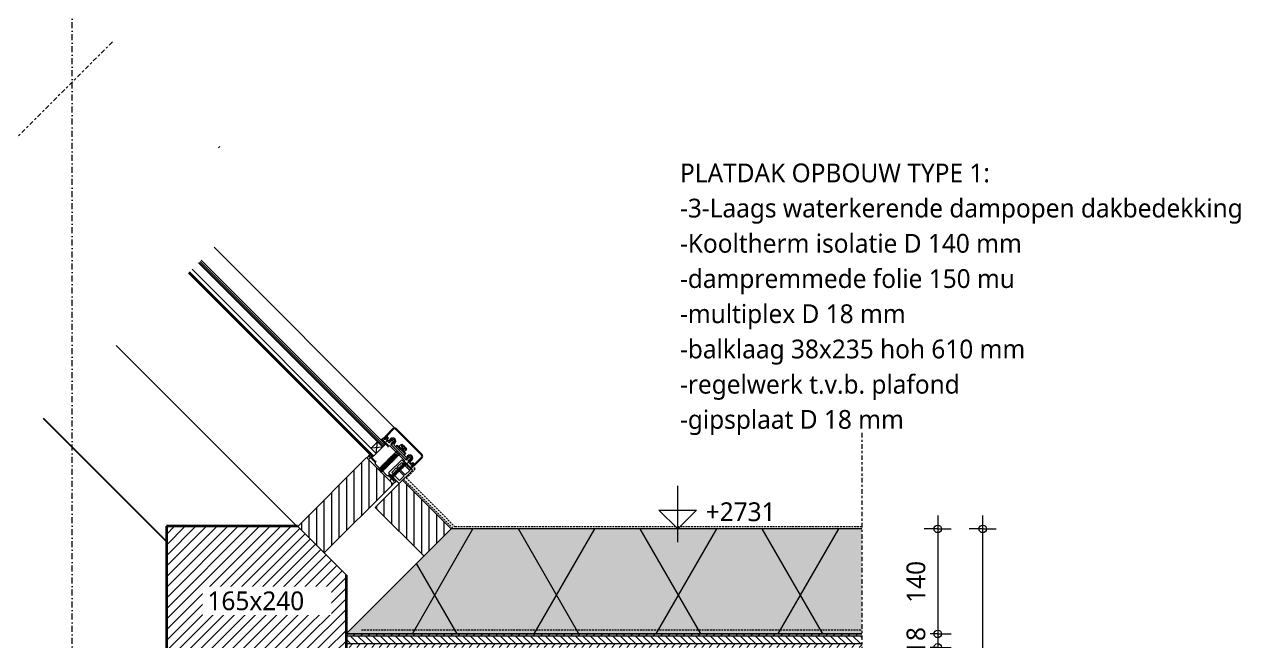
# Model space of a CAD drawing. Header units: millimetres. Extents: x 1789 to 13769, y 2055 to 27197.
# Drawn here: x 11610 to 13232, y 23594 to 24416 of the extents above; entities that cross this region are included whole.
import ezdxf

# ---------------------------------------------------------------- set-up
doc = ezdxf.new("R2010")
doc.units = ezdxf.units.MM
for name, pattern in [('MV_center', [15, 6, -3, 3, -3]), ('MV_hartlijn_staal', [6.6, 5, -0.8, 0, -0.8]), ('MV_hidden', [3.75, 2.5, -1.25]), ('MV_stramien', [16, 8, -4, 0, -4])]:
    doc.linetypes.add(name, pattern=pattern)
for name, color, linetype, lineweight in [('A-ANNO-DIMS', 211, 'Continuous', 13), ('A-ANNO-DIMS-10', 211, 'Continuous', 13), ('A-DETL', 90, 'Continuous', 13), ('A-DETL-GENF', 92, 'Continuous', 18), ('A-DETL-THIN', 151, 'Continuous', 18), ('G-ANNO-TEXT', 231, 'Continuous', 13)]:
    doc.layers.add(name, color=color, linetype=linetype, lineweight=lineweight)
doc.styles.add('Segoe UI_2', font='segoeui.ttf', dxfattribs={"height": 25})
doc.styles.add('Segoe UI_B', font='segoeui.ttf', dxfattribs={"height": 25})
doc.dimstyles.new('2_5_mm_1', dxfattribs={"dimscale": 304.8, "dimtxt": 26.184099, "dimasz": 0.032808, "dimexe": 0.059055, "dimexo": 0.0625, "dimgap": 0.029528, "dimtad": 1, "dimdec": 0, "dimzin": 0, "dimdsep": 46, "dimtxsty": 'Segoe UI_2', "dimblk1": 'DOTBLANK', "dimblk2": 'DOTBLANK', "dimsah": 1, "dimcen": 0.09, "dimdle": 0.059055, "dimazin": 0, "dimtfac": 1, "dimtdec": 4, "dimtix": 1, "dimtmove": 0, "dimatfit": 3, "dimfxl": 0.059055, "dimfxlon": 1, "dimtvp": 1, "dimtfill": 1, "dimtolj": 1, "dimtzin": 0, "dimarcsym": 2})
pattern_1 = [(90, (0, 0), (-10, 6e-16), [])]
pattern_2 = [(45, (0, 0), (-14.142136, 14.142136), []), (135, (0, 0), (-14.142136, -14.142136), [])]

# ---------------------------------------------------------------- blocks, each defined once
blk = doc.blocks.new('42 isolatie - Type 1-3774779-Details Restauratie 1-10')
at = {"layer": 'A-DETL-GENF'}
blk.add_hatch(color=256, dxfattribs=at).paths.add_polyline_path([(36.7, -0.8), (27.8, -0.8), (27.8, -140.8), (575.3, -140.8), (715.3, -0.8), (450, -0.8)])
at = {"layer": 'A-DETL-GENF', "lineweight": 13}
h = blk.add_hatch(dxfattribs=at)
h.set_pattern_fill('FP_14', color=256, style=0, pattern_type=2)
h.set_pattern_definition([(300, (-857.8, -704), (-121.936, -70.4), []), (240, (-857.8, -704), (-121.936, 70.4), [])])
h.paths.add_polyline_path([(36.7, -0.8), (27.8, -0.8), (27.8, -140.8), (575.3, -140.8), (715.3, -0.8), (450, -0.8)])
at = {"layer": 'A-DETL-GENF'}
for p, q in [((715.3, -0.8), (27.8, -0.8)), ((575.3, -140.8), (715.3, -0.8)), ((575.3, -140.8), (715.3, -0.8)), ((27.8, -140.8), (575.3, -140.8)), ((27.8, -140.8), (575.3, -140.8))]:
    blk.add_line(p, q, dxfattribs=at)
blk = doc.blocks.new('NLRS_00_DI_maskeer - Type 1-4234633-Details Restauratie 1-10')
at = {"layer": 'A-DETL-GENF', "linetype": 'MV_center'}
blk.add_line((-100, 0), (550, 0), dxfattribs=at)
blk = doc.blocks.new('31 dubbel_glas - Type 1-3306991-Details Restauratie 1-10')
at = {"layer": 'A-DETL-GENF', "lineweight": 13}
for p, q in [((0, 23), (347.3, 23)), ((0, 0), (0, 23)), ((0, 17), (347.3, 17)), ((0, 5), (10, 17)), ((0, 17), (10, 5)), ((10, 17), (10, 5)), ((726.7, 23), (2041.7, 23)), ((726.7, 17), (2041.7, 17)), ((2031.7, 5), (2031.7, 17)), ((2031.7, 17), (2041.7, 5)), ((2031.7, 5), (2041.7, 17)), ((2041.7, 23), (2041.7, 0)), ((347.3, 5), (0, 5)), ((7.5, 0), (0, 0)), ((347.3, 0), (7.8, 0)), ((2041.7, 5), (726.7, 5)), ((2024.8, 0), (726.7, 0)), ((2028.1, 0), (2025.8, 0)), ((2030.3, 0), (2028.6, 0)), ((2032.5, 0), (2030.8, 0)), ((2034.7, 0), (2033, 0)), ((2036.8, 0), (2035.2, 0)), ((2041.7, 0), (2037.5, 0))]:
    blk.add_line(p, q, dxfattribs=at)
blk = doc.blocks.new('28 schroeven 2D - Verzonken schroef 4_0x50mm-V14-Details Restauratie 1-10')
at = {"layer": 'A-DETL-GENF', "linetype": 'MV_hartlijn_staal', "lineweight": 13}
for p, q in [((0, 9.1), (0, 8.9)), ((0, 7.4), (0, 5.3)), ((0, -3.2), (0, -30.3))]:
    blk.add_line(p, q, dxfattribs=at)
at = {"layer": 'A-DETL-GENF', "lineweight": 5}
for p, q in [((2, -5), (-2, -5.9)), ((-2, -5.9), (-1.3, -5.3)), ((2, -7.4), (-2, -8.3)), ((-2, -8.3), (-1.3, -7.7)), ((2, -9.8), (-2, -10.8)), ((-2, -10.8), (-1.3, -10.1)), ((2, -12.3), (-2, -13.2)), ((-2, -13.2), (-1.3, -12.6)), ((2, -14.7), (-2, -15.6)), ((-2, -15.6), (-1.3, -15)), ((-1, -4.3), (-1, -31.8)), ((-0.9, -4), (0.2, -3.6)), ((1, -31.4), (1, -4.5)), ((1.3, -5.6), (2, -5)), ((1.3, -8), (2, -7.4)), ((1.3, -10.5), (2, -9.8)), ((1.3, -12.9), (2, -12.3)), ((1.3, -15.4), (2, -14.7)), ((2, -17.2), (-2, -18.1)), ((-2, -18.1), (-1.3, -17.4)), ((2, -19.6), (-2, -20.5)), ((-2, -20.5), (-1.3, -19.9)), ((2, -22), (-2, -23)), ((-2, -23), (-1.3, -22.3)), ((2, -24.5), (-2, -25.4)), ((-2, -25.4), (-1.3, -24.8)), ((2, -26.9), (-2, -27.8)), ((-2, -27.8), (-1.3, -27.2)), ((-1.9, -30.2), (-1.3, -29.6)), ((2, -29.3), (-1.8, -30.2)), ((1.3, -17.8), (2, -17.2)), ((1.3, -20.2), (2, -19.6)), ((1.3, -22.7), (2, -22)), ((1.3, -25.1), (2, -24.5)), ((1.3, -27.5), (2, -26.9)), ((1.3, -30), (2, -29.3))]:
    blk.add_line(p, q, dxfattribs=at)
for points in [[(-2, -5.9), (-1.5, -6.1), (1.3, -5.6)], [(-2, -8.3), (-1.5, -8.6), (1.3, -8)], [(-2, -10.8), (-1.5, -11), (1.3, -10.5)], [(-2, -13.2), (-1.5, -13.5), (1.3, -12.9)], [(-2, -15.6), (-1.5, -15.9), (1.3, -15.4)], [(-1.3, -5.3), (1.8, -4.8), (2, -5)], [(-1.3, -7.7), (1.8, -7.2), (2, -7.4)], [(-1.3, -10.1), (1.8, -9.6), (2, -9.8)], [(-1.3, -12.6), (1.8, -12.1), (2, -12.3)], [(-1.3, -15), (1.8, -14.5), (2, -14.7)], [(-2, -18.1), (-1.5, -18.3), (1.3, -17.8)], [(-2, -20.5), (-1.5, -20.8), (1.3, -20.2)], [(-2, -23), (-1.5, -23.2), (1.3, -22.7)], [(-2, -25.4), (-1.5, -25.6), (1.3, -25.1)], [(-2, -27.8), (-1.5, -28.1), (1.3, -27.5)], [(-1.8, -30.3), (-1.1, -30.4), (1.3, -30)], [(-1.3, -17.4), (1.8, -16.9), (2, -17.2)], [(-1.3, -19.9), (1.8, -19.4), (2, -19.6)], [(-1.3, -22.3), (1.8, -21.8), (2, -22)], [(-1.3, -24.8), (1.8, -24.2), (2, -24.5)], [(-1.3, -27.2), (1.8, -26.7), (2, -26.9)], [(-1.3, -29.6), (1.8, -29.1), (2, -29.3)]]:
    blk.add_open_spline(points, degree=2, dxfattribs=at)
blk = doc.blocks.new('NLRS_00_DI_maskeer - Type 1-4234656-Details Restauratie 1-10')
at = {"layer": 'A-DETL-GENF', "linetype": 'MV_center'}
blk.add_line((-97.7, 0), (-100, 0), dxfattribs=at)
blk = doc.blocks.new('NLRS_00_DI_maskeer - Type 1-4234657-Details Restauratie 1-10')
at = {"layer": 'A-DETL-GENF', "linetype": 'MV_center'}
blk.add_line((-100, 0), (660.2, 0), dxfattribs=at)
blk = doc.blocks.new('DIMBLOCK71-Details Restauratie 1-10')
at = {"layer": 'A-ANNO-DIMS-10'}
for p, q in [((12828.2, 23760.8), (12828.2, 23602.8)), ((12828.2, 23742.8), (12810.2, 23742.8)), ((12828.2, 23742.8), (12846.2, 23742.8)), ((12828.2, 23602.8), (12810.2, 23602.8)), ((12828.2, 23602.8), (12846.2, 23602.8))]:
    blk.add_line(p, q, dxfattribs=at)
for centre in [(12828.2, 23742.8), (12828.2, 23602.8)]:
    blk.add_circle(centre, 5, dxfattribs=at)
at = {"layer": 'A-ANNO-DIMS-10', "color": 0, "insert": (12786.5, 23644.2), "char_height": 25, "width": 68.555, "attachment_point": 1, "rotation": 90, "line_spacing_factor": 1.142579, "style": 'Segoe UI_2', "bg_fill": 3, "box_fill_scale": 1.25, "bg_fill_color": 9, "bg_fill_true_color": 13158600, "bg_fill_transparency": 0}
blk.add_mtext('140', dxfattribs=at)
blk = doc.blocks.new('_DotBlank')
at = {"color": 0, "linetype": 'ByBlock', "lineweight": -2}
blk.add_line((-0.5, 0), (-1, 0), dxfattribs=at)
blk.add_circle((0, 0), 0.5, dxfattribs=at)
blk = doc.blocks.new('DIMBLOCK72-Details Restauratie 1-10')
at = {"layer": 'A-ANNO-DIMS-10'}
for p, q in [((12828.2, 23602.8), (12810.2, 23602.8)), ((12828.2, 23602.8), (12828.2, 23584.8)), ((12828.2, 23602.8), (12846.2, 23602.8)), ((12828.2, 23584.8), (12810.2, 23584.8)), ((12828.2, 23584.8), (12846.2, 23584.8))]:
    blk.add_line(p, q, dxfattribs=at)
for centre in [(12828.2, 23602.8), (12828.2, 23584.8)]:
    blk.add_circle(centre, 5, dxfattribs=at)
at = {"layer": 'A-ANNO-DIMS-10', "color": 0, "insert": (12786.5, 23574.7), "char_height": 25, "width": 45.703, "attachment_point": 1, "rotation": 90, "line_spacing_factor": 1.142579, "style": 'Segoe UI_2', "bg_fill": 3, "box_fill_scale": 1.25, "bg_fill_color": 9, "bg_fill_true_color": 13158600, "bg_fill_transparency": 0}
blk.add_mtext('18', dxfattribs=at)
blk = doc.blocks.new('DIMBLOCK76-Details Restauratie 1-10')
at = {"layer": 'A-ANNO-DIMS-10'}
for p, q in [((12888.2, 23295.8), (12888.2, 23760.8)), ((12888.2, 23742.8), (12870.2, 23742.8)), ((12888.2, 23742.8), (12906.2, 23742.8)), ((12888.2, 23313.8), (12870.2, 23313.8)), ((12888.2, 23313.8), (12906.2, 23313.8))]:
    blk.add_line(p, q, dxfattribs=at)
for centre in [(12888.2, 23742.8), (12888.2, 23313.8)]:
    blk.add_circle(centre, 5, dxfattribs=at)
at = {"layer": 'A-ANNO-DIMS-10', "color": 0, "insert": (12846.5, 23499.7), "char_height": 25, "width": 68.555, "attachment_point": 1, "rotation": 90, "line_spacing_factor": 1.142579, "style": 'Segoe UI_2', "bg_fill": 3, "box_fill_scale": 1.25, "bg_fill_color": 9, "bg_fill_true_color": 13158600, "bg_fill_transparency": 0}
blk.add_mtext('429', dxfattribs=at)

msp = doc.modelspace()

# ---------------------------------------------------------------- hatches: boundary and pattern name
at = {"layer": 'A-DETL-GENF', "lineweight": 13}
h = msp.add_hatch(dxfattribs=at)
h.set_pattern_fill('FP_46', color=250, style=0, pattern_type=2)
h.set_pattern_definition(pattern_2)
h.paths.add_polyline_path([(12125.1, 23821.9), (12127.6, 23825.1), (12128, 23825.9), (12127.4, 23825.8), (12126.7, 23826), (12126.3, 23826.4), (12126.1, 23827), (12126.1, 23827.9), (12121.8, 23832.4), (12121.8, 23832.7), (12122, 23833.1), (12123.6, 23835), (12124, 23835), (12124.1, 23834.8), (12124.4, 23834.3), (12125.2, 23835.1), (12124.8, 23836.8), (12123.6, 23837.9), (12121.5, 23838.4), (12120.9, 23837.8), (12121, 23837.7), (12121.8, 23837.1), (12121.9, 23836.7), (12121.7, 23836.5), (12119.6, 23834.9), (12119.2, 23834.9), (12118.8, 23835.3), (12098.9, 23855.2), (12098.9, 23855.6), (12099.1, 23856), (12100.8, 23857.9), (12101.1, 23857.8), (12101.3, 23857.7), (12101.8, 23856.9), (12102.5, 23857.6), (12101.9, 23859.6), (12100.7, 23860.8), (12099.1, 23861.2), (12098.3, 23860.4), (12099, 23860), (12099, 23859.6), (12098.8, 23859.4), (12096.7, 23857.8), (12096.3, 23857.8), (12095.9, 23858.1), (12091.7, 23862.3), (12090.5, 23862.3), (12090, 23862.6), (12089.7, 23863.2), (12089.7, 23863.8), (12089.8, 23864.1), (12089, 23863.8), (12085.8, 23861.3), (12086, 23860.7), (12088.9, 23860.9), (12089, 23860.7), (12089, 23860.4), (12088.4, 23859.3), (12088.6, 23858.8), (12088.9, 23858.8), (12090.2, 23859.4), (12090.5, 23859.2), (12090.6, 23858.8), (12089.9, 23857.7), (12090.2, 23857.3), (12090.5, 23857.2), (12091.8, 23857.8), (12092.1, 23857.6), (12092.1, 23857.3), (12091.5, 23856.2), (12091.7, 23855.7), (12092, 23855.7), (12093.3, 23856.3), (12093.6, 23856.1), (12093.7, 23855.7), (12093.1, 23854.6), (12093.3, 23854.2), (12093.6, 23854.1), (12094.9, 23854.7), (12095.2, 23854.5), (12095.2, 23854.2), (12094.6, 23852.8), (12094.7, 23852.4), (12094.9, 23852.2), (12095.9, 23853.2), (12096.7, 23853.4), (12097.6, 23853.3), (12098.3, 23852.9), (12107.2, 23844), (12108.1, 23844), (12108.1, 23843.1), (12117, 23834.1), (12117.2, 23833.6), (12117.3, 23833.1), (12117.2, 23832.6), (12117, 23832.1), (12116.7, 23831.7), (12116.1, 23831), (12116.5, 23830.8), (12116.9, 23830.8), (12117.1, 23830.9), (12118.2, 23831.4), (12118.5, 23831.2), (12118.6, 23830.8), (12118, 23829.7), (12118, 23829.4), (12118.5, 23829.2), (12119.8, 23829.8), (12120.1, 23829.6), (12120.1, 23829.3), (12119.5, 23828.2), (12119.6, 23827.9), (12120, 23827.7), (12121.4, 23828.3), (12121.6, 23828), (12121.7, 23827.7), (12121.1, 23826.6), (12121.1, 23826.3), (12121.6, 23826.1), (12122.9, 23826.7), (12123.2, 23826.5), (12123.2, 23826.2), (12122.6, 23825.1), (12122.7, 23824.7), (12123.2, 23824.5), (12124.5, 23825.2), (12124.8, 23825), (12124.8, 23824.8), (12124.6, 23822.1)])
at = {"layer": 'A-DETL-GENF'}
h = msp.add_hatch(color=7, dxfattribs=at)
h.paths.add_polyline_path([(12128.5, 23826.2), (12129.3, 23826.5), (12129.7, 23826.8), (12141, 23838.2), (12141.3, 23838.9), (12141.4, 23839.7), (12141.3, 23840.5), (12141, 23841.2), (12140.5, 23841.8), (12105.3, 23876.9), (12104.7, 23877.2), (12104, 23877.4), (12103.4, 23877.4), (12102.7, 23877.2), (12102.1, 23876.9), (12101.6, 23876.5), (12090.5, 23865.3), (12090.3, 23864.8), (12090.2, 23864.3), (12090.3, 23863.7), (12090.5, 23863.3), (12091, 23862.7), (12091.4, 23862.8), (12091.6, 23863.4), (12091.5, 23863.6), (12092.3, 23864.4), (12092, 23865.2), (12092.6, 23865.8), (12094.9, 23863.5), (12095.5, 23864), (12093.2, 23866.4), (12102.8, 23875.9), (12103.2, 23876.1), (12103.7, 23876.2), (12104.2, 23876.1), (12104.6, 23875.9), (12105, 23875.6), (12139.9, 23840.6), (12140.1, 23840.2), (12140.2, 23839.7), (12140.1, 23839.3), (12139.9, 23838.8), (12139.6, 23838.4), (12130.4, 23829.2), (12128, 23831.5), (12127.5, 23831), (12129.8, 23828.6), (12129.1, 23827.9), (12128.5, 23828.5), (12127.5, 23827.5), (12127.3, 23827.6), (12126.7, 23827.3), (12126.8, 23826.9), (12127.2, 23826.5), (12128, 23826.2)])
h.paths.add_polyline_path([(12126.3, 23827.7), (12127.7, 23827.9), (12128, 23828.6), (12128, 23829.3), (12127.6, 23830), (12127, 23830.3), (12126.3, 23829.7), (12124.1, 23831.9), (12126.7, 23834.4), (12127.3, 23835.2), (12127.7, 23836.2), (12127.9, 23837.2), (12127.7, 23838.3), (12127.3, 23839.2), (12126.7, 23840.1), (12125.9, 23840.7), (12124.9, 23841.1), (12123.9, 23841.2), (12122.8, 23841.1), (12121.9, 23840.7), (12121, 23840.1), (12119.8, 23838.9), (12119.3, 23838.7), (12118.8, 23838.9), (12118.6, 23839), (12102.8, 23854.8), (12102.7, 23855.3), (12102.8, 23855.8), (12103, 23856), (12104.1, 23857), (12104.7, 23857.9), (12105.1, 23858.8), (12105.2, 23859.9), (12105.1, 23860.9), (12104.7, 23861.9), (12104.1, 23862.7), (12103.2, 23863.3), (12102.3, 23863.7), (12101.2, 23863.9), (12100.2, 23863.7), (12099.2, 23863.3), (12098, 23862.3), (12095.9, 23860.2), (12093.7, 23862.3), (12094.4, 23862.9), (12094, 23863.6), (12093.3, 23864), (12092.5, 23864), (12091.8, 23863.6), (12091.7, 23862.3), (12095.9, 23858.1), (12096.8, 23858.5), (12097.2, 23859.4), (12099.9, 23862), (12100.5, 23862.3), (12101.1, 23862.4), (12101.7, 23862.3), (12102.3, 23862.2), (12102.8, 23861.8), (12103.2, 23861.4), (12103.5, 23860.9), (12103.7, 23860.3), (12103.7, 23859.7), (12103.6, 23859.1), (12103.4, 23858.6), (12103, 23858.1), (12100.7, 23855.8), (12099.8, 23855.5), (12099.5, 23854.6), (12118.6, 23835.5), (12119.4, 23835.8), (12119.8, 23836.7), (12122.6, 23839.4), (12123.1, 23839.6), (12123.9, 23839.7), (12124.3, 23839.7), (12124.9, 23839.5), (12125.4, 23839.2), (12125.8, 23838.8), (12126.1, 23838.3), (12126.3, 23837.7), (12126.4, 23837.1), (12126.3, 23836.5), (12126, 23835.9), (12125.6, 23835.5), (12123.3, 23833.2), (12122.5, 23832.8), (12122.1, 23831.9), (12123.9, 23830.2)])
at = {"layer": 'A-DETL-GENF', "lineweight": 13}
h = msp.add_hatch(dxfattribs=at)
h.set_pattern_fill('FP_11', color=253, style=0, pattern_type=2)
h.set_pattern_definition(pattern_1)
h.paths.add_polyline_path([(12010, 23710.7), (12101.9, 23802.6), (12066.5, 23837.9), (11974.6, 23746), (11986.1, 23734.6)])
h = msp.add_hatch(dxfattribs=at)
h.set_pattern_fill('FP_46', color=250, style=0, pattern_type=2)
h.set_pattern_definition(pattern_2)
h.paths.add_polyline_path([(12101.6, 23802.9), (12102.4, 23803.6), (12105.6, 23806.2), (12105.4, 23806.7), (12102.5, 23806.5), (12102.3, 23806.7), (12102.4, 23807), (12103, 23808.1), (12102.8, 23808.6), (12102.5, 23808.6), (12101.1, 23808), (12100.9, 23808.2), (12100.8, 23808.6), (12101.4, 23809.7), (12101.2, 23810.1), (12100.9, 23810.2), (12099.6, 23809.6), (12099.3, 23809.8), (12099.3, 23810.1), (12099.9, 23811.2), (12099.7, 23811.7), (12099.3, 23811.7), (12098, 23811.1), (12097.8, 23811.4), (12097.7, 23811.7), (12098.3, 23812.8), (12098, 23813.3), (12097.8, 23813.3), (12096.5, 23812.7), (12096.2, 23812.9), (12096.2, 23813.2), (12096.7, 23814.6), (12096.6, 23815), (12096.5, 23815.2), (12095.5, 23814.3), (12094.7, 23814), (12093.8, 23814.1), (12093, 23814.5), (12087, 23820.6), (12084.6, 23820.6), (12084.6, 23823), (12078.2, 23829.4), (12078, 23830.2), (12078.1, 23831.1), (12078.5, 23831.9), (12079.2, 23832.5), (12078.8, 23832.7), (12078.3, 23832.7), (12078.1, 23832.7), (12077, 23832.2), (12076.7, 23832.4), (12076.7, 23832.7), (12077.3, 23833.8), (12077.2, 23834.1), (12076.8, 23834.3), (12075.5, 23833.7), (12075.2, 23833.9), (12075.1, 23834.3), (12075.7, 23835.3), (12075.7, 23835.7), (12075.2, 23835.9), (12073.9, 23835.3), (12073.6, 23835.5), (12073.6, 23835.8), (12074.2, 23836.9), (12074.1, 23837.2), (12073.7, 23837.4), (12072.3, 23836.8), (12072.1, 23837), (12072, 23837.4), (12072.6, 23838.5), (12072.6, 23838.8), (12072.1, 23839), (12070.7, 23838.3), (12070.5, 23838.5), (12070.4, 23838.8), (12070.7, 23841.4), (12070.1, 23841.6), (12066.9, 23837.6), (12101, 23803.5)])
h = msp.add_hatch(dxfattribs=at)
h.set_pattern_fill('FP_11', color=253, style=0, pattern_type=2)
h.set_pattern_definition(pattern_1)
h.paths.add_polyline_path([(12143, 23706.3), (12179.4, 23742.8), (12114.3, 23807.8), (12077.9, 23771.4), (12114.7, 23734.6)])
h = msp.add_hatch(dxfattribs=at)
h.set_pattern_fill('FP_10', color=250, style=0, pattern_type=2)
h.set_pattern_definition([(45, (0, 0), (-7.0710678, 7.0710678), [])])
h.paths.add_polyline_path([(11799.4, 23581.4), (12039.4, 23581.4), (12039.4, 23681.3), (11974.3, 23746.4), (11799.4, 23746.4), (11799.4, 23649.9)])
h = msp.add_hatch(dxfattribs=at)
h.set_pattern_fill('FP_16', color=253, style=0, pattern_type=2)
h.set_pattern_definition([(0, (0, 0), (0, 10), [100, 0]), (45, (0, 0), (10.0013183, 0), [14.142, -14.142]), (315, (0, 0), (10.0013183, 0), [14.142, -14.142])])
h.paths.add_polyline_path([(12718, 23584.8), (12726.8, 23584.8), (12726.8, 23602.8), (12039.4, 23602.8), (12039.4, 23584.8), (12614.7, 23584.8)])

# ---------------------------------------------------------------- linework, layer by layer
at = {"layer": 'A-DETL', "linetype": 'MV_stramien', "lineweight": 18}
msp.add_line((11673.6, 21351.7), (11673.6, 25578.5), dxfattribs=at)
at = {"layer": 'A-DETL', "lineweight": 18}
for p, q in [((12088.6, 23852.6), (11843, 24098.2)), ((12090, 23854), (11844.4, 24099.6)), ((12074.5, 23838.4), (11828.9, 24084)), ((12075.9, 23839.8), (11830.3, 24085.4)), ((11973.5, 23746.4), (11732.4, 23987.5)), ((12089, 23863.8), (12085.8, 23861.3)), ((12089.8, 23864.1), (12089, 23863.8)), ((12101.6, 23876.5), (12090.8, 23865.7)), ((12091.5, 23863.6), (12092.3, 23864.4)), ((12091.8, 23863.6), (12091.7, 23862.3)), ((12092, 23865.2), (12092.6, 23865.8)), ((12092.3, 23864.4), (12092, 23865.2)), ((12092.6, 23865.8), (12094.9, 23863.5)), ((12093.2, 23866.4), (12102.4, 23875.6)), ((12095.5, 23864), (12093.2, 23866.4)), ((12094.9, 23863.5), (12095.5, 23864)), ((12105, 23875.6), (12139.6, 23841)), ((12140.5, 23841.8), (12105.8, 23876.5)), ((12086, 23860.7), (12088.6, 23861)), ((12089, 23860.4), (12088.4, 23859.3)), ((12088.9, 23858.8), (12090, 23859.4)), ((12090.6, 23858.8), (12089.9, 23857.7)), ((12090.5, 23857.2), (12091.6, 23857.8)), ((12092.1, 23857.3), (12091.5, 23856.2)), ((12091.7, 23862.3), (12095.9, 23858.1)), ((12092, 23855.7), (12093.1, 23856.3)), ((12093.7, 23855.7), (12093.1, 23854.6)), ((12093.6, 23854.1), (12094.7, 23854.7)), ((12093.7, 23862.3), (12094.4, 23862.9)), ((12095.9, 23860.2), (12093.7, 23862.3)), ((12095.2, 23854.2), (12094.7, 23853.3)), ((12094.9, 23852.2), (12095.5, 23852.9)), ((12098.4, 23862.7), (12095.9, 23860.2)), ((12095.9, 23858.1), (12096.8, 23858.5)), ((12096.8, 23858.5), (12097.2, 23859.4)), ((12098.8, 23859.4), (12097.1, 23858)), ((12097.2, 23859.4), (12099.5, 23861.6)), ((12098.3, 23860.4), (12098.8, 23860.1)), ((12098.3, 23852.9), (12107.2, 23844)), ((12100.7, 23860.8), (12099.1, 23861.2)), ((12099.1, 23856), (12100.5, 23857.7)), ((12099.5, 23854.6), (12099.1, 23854.9)), ((12099.8, 23855.5), (12099.5, 23854.6)), ((12099.5, 23854.6), (12118.6, 23835.5)), ((12100.7, 23855.8), (12099.8, 23855.5)), ((12101.9, 23859.6), (12100.7, 23860.8)), ((12103, 23858.1), (12100.7, 23855.8)), ((12101.3, 23857.7), (12101.7, 23857)), ((12102.5, 23857.6), (12101.9, 23859.6)), ((12103, 23856), (12104.1, 23857)), ((12118.6, 23839), (12103, 23854.6)), ((12066.5, 23837.9), (11974.6, 23746)), ((12101.9, 23802.6), (12066.5, 23837.9)), ((12067.6, 23838.4), (12066.9, 23837.6)), ((12070.1, 23841.6), (12067.6, 23838.4)), ((12070.4, 23838.8), (12070.7, 23841.4)), ((12072.1, 23839), (12071, 23838.4)), ((12072, 23837.4), (12072.6, 23838.5)), ((12073.7, 23837.4), (12072.6, 23836.8)), ((12073.6, 23835.8), (12074.2, 23836.9)), ((12075.2, 23835.9), (12074.1, 23835.3)), ((12075.1, 23834.3), (12075.7, 23835.3)), ((12076.8, 23834.3), (12075.7, 23833.7)), ((12076.7, 23832.7), (12077.3, 23833.8)), ((12078.1, 23832.7), (12077.2, 23832.2)), ((12078.5, 23831.9), (12079.2, 23832.5)), ((12107.2, 23844), (12108.1, 23844)), ((12108.1, 23844), (12108.1, 23843.1)), ((12108.1, 23843.1), (12116.7, 23834.5)), ((12116.7, 23831.7), (12116.1, 23831)), ((12117.1, 23830.9), (12118, 23831.4)), ((12118.6, 23830.8), (12118, 23829.7)), ((12118.6, 23835.5), (12119.4, 23835.8)), ((12118.9, 23835.1), (12118.6, 23835.5)), ((12119.4, 23835.8), (12119.8, 23836.7)), ((12119.8, 23836.7), (12122.1, 23839)), ((12121, 23840.1), (12120, 23839)), ((12121.7, 23836.5), (12120, 23835.1)), ((12121, 23837.7), (12121.7, 23837.3)), ((12123.6, 23837.9), (12121.5, 23838.5)), ((12122, 23833.1), (12123.3, 23834.8)), ((12122.5, 23832.8), (12122.1, 23831.9)), ((12122.1, 23831.9), (12126.3, 23827.7)), ((12123.3, 23833.2), (12122.5, 23832.8)), ((12125.6, 23835.5), (12123.3, 23833.2)), ((12124.8, 23836.8), (12123.6, 23837.9)), ((12124.1, 23834.8), (12124.4, 23834.3)), ((12124.1, 23831.9), (12126.7, 23834.4)), ((12126.3, 23829.7), (12124.1, 23831.9)), ((12125.2, 23835.1), (12124.8, 23836.8)), ((12128, 23831.5), (12127.5, 23831)), ((12127.5, 23831), (12129.8, 23828.6)), ((12130.4, 23829.2), (12128, 23831.5)), ((12129.7, 23826.8), (12140.5, 23837.6)), ((12139.6, 23838.4), (12130.4, 23829.2)), ((12084.6, 23823), (12078.5, 23829)), ((12084.6, 23820.6), (12084.6, 23823)), ((12087, 23820.6), (12084.6, 23820.6)), ((12093, 23814.5), (12087, 23820.6)), ((12096.5, 23815.2), (12095.9, 23814.5)), ((12118.5, 23829.2), (12119.6, 23829.8)), ((12120.1, 23829.3), (12119.5, 23828.2)), ((12120, 23827.7), (12121.1, 23828.3)), ((12121.7, 23827.7), (12121.1, 23826.6)), ((12121.6, 23826.1), (12122.7, 23826.7)), ((12123.2, 23826.2), (12122.6, 23825.1)), ((12123.2, 23824.5), (12124.2, 23825.1)), ((12124.8, 23824.8), (12124.6, 23822.1)), ((12125.1, 23821.9), (12127.6, 23825.1)), ((12127, 23830.3), (12126.3, 23829.7)), ((12126.3, 23827.7), (12127.7, 23827.9)), ((12128.5, 23828.5), (12127.5, 23827.5)), ((12127.6, 23825.1), (12128, 23825.9)), ((12129.1, 23827.9), (12128.5, 23828.5)), ((12129.8, 23828.6), (12129.1, 23827.9)), ((12010, 23710.7), (12101.9, 23802.6)), ((12114.3, 23807.8), (12077.9, 23771.4)), ((12096.2, 23813.2), (12096.6, 23814.1)), ((12097.8, 23813.3), (12096.7, 23812.7)), ((12097.7, 23811.7), (12098.3, 23812.8)), ((12099.3, 23811.7), (12098.3, 23811.1)), ((12099.3, 23810.1), (12099.9, 23811.2)), ((12100.9, 23810.2), (12099.8, 23809.6)), ((12100.8, 23808.6), (12101.4, 23809.7)), ((12102.5, 23808.6), (12101.4, 23808)), ((12101.6, 23802.9), (12102.4, 23803.6)), ((12102.4, 23807), (12103, 23808.1)), ((12102.4, 23803.6), (12105.6, 23806.2)), ((12105.4, 23806.7), (12102.8, 23806.4)), ((12179.4, 23742.8), (12114.3, 23807.8)), ((12481.3, 23725.3), (12481.3, 23800.3)), ((12077.9, 23771.4), (12143, 23706.3)), ((12481.3, 23742.8), (12456.3, 23767.8)), ((12456.3, 23767.8), (12506.3, 23767.8)), ((12481.3, 23742.8), (12506.3, 23767.8)), ((11974.6, 23746), (11974.3, 23746.4)), ((11974.6, 23746), (12010, 23710.7)), ((12542.6, 23742.8), (12417.6, 23742.8)), ((12039.4, 23681.3), (12010, 23710.7)), ((12726.8, 23602.8), (12039.4, 23602.8))]:
    msp.add_line(p, q, dxfattribs=at)
at = {"layer": 'A-DETL', "lineweight": 25}
msp.add_line((11635.1, 23890.3), (11799.4, 23726), dxfattribs=at)
at = {"layer": 'A-DETL'}
for p, q in [((12103.7, 23843.4), (12107.2, 23846.9)), ((12105.3, 23852.3), (12106.7, 23853.7)), ((12106.5, 23853.9), (12107.2, 23854.6)), ((12106.7, 23853.7), (12117.7, 23842.7)), ((12107.2, 23854.6), (12111.8, 23850.7)), ((12107.2, 23854.6), (12118.6, 23843.3)), ((12110, 23853.1), (12112.9, 23856)), ((12111.8, 23850.7), (12110.1, 23852.4)), ((12111.8, 23850.7), (12114.7, 23847.9)), ((12114.7, 23854.9), (12112.8, 23853.1)), ((12112.9, 23852.7), (12113.6, 23850.7)), ((12113.6, 23856), (12120, 23849.6)), ((12113.6, 23850.7), (12114.7, 23849.6)), ((12115.7, 23853.8), (12113.8, 23852)), ((12114.7, 23849.6), (12116.7, 23848.9)), ((12116.4, 23846.1), (12114.7, 23847.9)), ((12114.7, 23847.9), (12118.6, 23843.3)), ((12117.8, 23851.7), (12116, 23849.8)), ((12118.9, 23850.7), (12117.1, 23848.8)), ((12120, 23848.9), (12117.1, 23846.1)), ((12091.5, 23829), (12090.3, 23830.7)), ((12090.4, 23829.9), (12090.3, 23830.7)), ((12090.3, 23830.7), (12091.1, 23830.5)), ((12091.1, 23830.5), (12091.7, 23831.2)), ((12093.1, 23829.9), (12091.5, 23832)), ((12091.7, 23831.2), (12091.5, 23832)), ((12091.5, 23832), (12092.3, 23831.8)), ((12091.7, 23831.2), (12094.6, 23827.1)), ((12092.3, 23831.8), (12093, 23832.4)), ((12092.3, 23831.8), (12095.2, 23827.7)), ((12094.6, 23830.8), (12092.8, 23833.3)), ((12093, 23832.4), (12092.8, 23833.3)), ((12092.8, 23833.3), (12093.6, 23833.1)), ((12093, 23832.4), (12095.8, 23828.4)), ((12093.6, 23833.1), (12094.2, 23833.7)), ((12096.5, 23829), (12093.6, 23833.1)), ((12096.2, 23831.7), (12094.1, 23834.5)), ((12094.2, 23833.7), (12094.1, 23834.5)), ((12094.1, 23834.5), (12094.9, 23834.3)), ((12094.2, 23833.7), (12097.1, 23829.6)), ((12094.9, 23834.3), (12095.5, 23835)), ((12094.9, 23834.3), (12097.7, 23830.3)), ((12097.7, 23832.7), (12095.4, 23835.8)), ((12095.5, 23835), (12095.4, 23835.8)), ((12095.4, 23835.8), (12096.1, 23835.6)), ((12095.5, 23835), (12098.4, 23830.9)), ((12113.3, 23835.1), (12095.6, 23817.4)), ((12096.1, 23835.6), (12096.8, 23836.3)), ((12099, 23831.6), (12096.1, 23835.6)), ((12099.2, 23833.6), (12096.6, 23837.1)), ((12096.8, 23836.3), (12096.6, 23837.1)), ((12096.6, 23837.1), (12097.4, 23836.9)), ((12097.9, 23829.5), (12096.6, 23831.1)), ((12096.8, 23836.3), (12099.6, 23832.2)), ((12097.4, 23836.9), (12098.1, 23837.5)), ((12097.4, 23836.9), (12100.3, 23832.8)), ((12098.4, 23830.9), (12097.7, 23830.3)), ((12098.1, 23837.5), (12097.9, 23838.3)), ((12097.9, 23838.3), (12098.7, 23838.2)), ((12097.9, 23838.3), (12100.8, 23834.5)), ((12098.1, 23837.5), (12100.9, 23833.5)), ((12099.2, 23830.7), (12098.2, 23832.1)), ((12099.2, 23830.7), (12098.4, 23830.9)), ((12098.7, 23838.2), (12099.3, 23838.8)), ((12101.6, 23834.1), (12098.7, 23838.2)), ((12099.6, 23832.2), (12099, 23831.6)), ((12099, 23831.6), (12099.2, 23830.7)), ((12099.3, 23838.8), (12099.2, 23839.6)), ((12099.2, 23839.6), (12100, 23839.4)), ((12099.3, 23838.8), (12102.2, 23834.7)), ((12100.4, 23832), (12099.6, 23832.2)), ((12100.4, 23832), (12099.7, 23833)), ((12100, 23839.4), (12100.6, 23840.1)), ((12100, 23839.4), (12102.8, 23835.4)), ((12103, 23834.6), (12100.1, 23838.4)), ((12100.9, 23833.5), (12100.3, 23832.8)), ((12100.3, 23832.8), (12100.4, 23832)), ((12100.6, 23840.1), (12100.5, 23840.9)), ((12100.5, 23840.9), (12101.2, 23840.7)), ((12101.2, 23839.9), (12100.5, 23840.9)), ((12100.6, 23840.1), (12103.5, 23836)), ((12101.7, 23833.3), (12100.9, 23833.5)), ((12101.2, 23840.7), (12101.9, 23841.3)), ((12104.1, 23836.6), (12101.2, 23840.7)), ((12104.2, 23835.8), (12101.6, 23839.3)), ((12102.2, 23834.7), (12101.6, 23834.1)), ((12101.6, 23834.1), (12101.7, 23833.3)), ((12101.9, 23841.3), (12101.7, 23842.2)), ((12101.7, 23842.2), (12102.5, 23842)), ((12102.7, 23840.8), (12101.7, 23842.2)), ((12101.9, 23841.3), (12104.7, 23837.3)), ((12103, 23834.6), (12102.2, 23834.7)), ((12102.5, 23842), (12103.1, 23842.6)), ((12102.5, 23842), (12105.4, 23837.9)), ((12103.5, 23836), (12102.8, 23835.4)), ((12102.8, 23835.4), (12103, 23834.6)), ((12103.1, 23842.6), (12103, 23843.4)), ((12104.3, 23841.8), (12103, 23843.4)), ((12103.1, 23842.6), (12106, 23838.6)), ((12105.5, 23837.1), (12103.2, 23840.3)), ((12104.2, 23835.8), (12103.5, 23836)), ((12106.7, 23839.2), (12103.7, 23843.4)), ((12104.7, 23837.3), (12104.1, 23836.6)), ((12104.1, 23836.6), (12104.2, 23835.8)), ((12106.8, 23838.4), (12104.7, 23841.2)), ((12105.5, 23837.1), (12104.7, 23837.3)), ((12106, 23838.6), (12105.4, 23837.9)), ((12105.4, 23837.9), (12105.5, 23837.1)), ((12108, 23840.3), (12105.5, 23842.6)), ((12105.5, 23842.6), (12107.3, 23839.8)), ((12108.1, 23839.7), (12105.7, 23842.5)), ((12106.8, 23838.4), (12106, 23838.6)), ((12107.3, 23839.8), (12106.7, 23839.2)), ((12106.7, 23839.2), (12106.8, 23838.4)), ((12108.1, 23839.7), (12107.3, 23839.8)), ((12107.3, 23825.5), (12113.3, 23831.5)), ((12110.9, 23843.2), (12108, 23840.3)), ((12113.3, 23835.1), (12116.7, 23831.7)), ((12113.3, 23831.5), (12123.9, 23820.9)), ((12117.7, 23842.7), (12116.3, 23841.3)), ((12117.4, 23831), (12118.2, 23830.2)), ((12118.6, 23843.3), (12117.9, 23842.5)), ((12082.5, 23822), (12082.8, 23822.3)), ((12082.8, 23822.3), (12082.6, 23823.1)), ((12082.6, 23823.1), (12083.4, 23822.9)), ((12085, 23819.9), (12082.6, 23823.1)), ((12082.8, 23822.3), (12084.1, 23820.3)), ((12083.4, 23822.9), (12084.1, 23823.5)), ((12086.3, 23818.8), (12083.4, 23822.9)), ((12084.1, 23823.5), (12083.9, 23824.3)), ((12083.9, 23824.3), (12084.7, 23824.2)), ((12086.5, 23820.8), (12083.9, 23824.3)), ((12084.1, 23823.5), (12086.9, 23819.5)), ((12084.7, 23824.2), (12085.3, 23824.8)), ((12084.7, 23824.2), (12087.6, 23820.1)), ((12085.3, 23824.8), (12085.2, 23825.6)), ((12085.2, 23825.6), (12086, 23825.4)), ((12088.1, 23821.8), (12085.2, 23825.6)), ((12085.3, 23824.8), (12088.2, 23820.7)), ((12086.3, 23818.2), (12085.4, 23819.3)), ((12086, 23825.4), (12086.6, 23826.1)), ((12088.8, 23821.4), (12086, 23825.4)), ((12086.9, 23819.5), (12086.3, 23818.8)), ((12086.3, 23818.8), (12086.4, 23818.1)), ((12086.6, 23826.1), (12086.5, 23826.9)), ((12086.5, 23826.9), (12087.2, 23826.7)), ((12086.6, 23826.1), (12089.5, 23822)), ((12087.7, 23819.3), (12086.9, 23819.5)), ((12087.7, 23819.3), (12087, 23820.2)), ((12087.2, 23826.7), (12087.9, 23827.3)), ((12087.2, 23826.7), (12090.1, 23822.6)), ((12090.2, 23821.8), (12087.3, 23825.7)), ((12088.2, 23820.7), (12087.6, 23820.1)), ((12087.6, 23820.1), (12087.7, 23819.3)), ((12088.4, 23827.2), (12087.7, 23828.2)), ((12087.9, 23827.3), (12087.7, 23828.2)), ((12087.7, 23828.2), (12088.5, 23828)), ((12087.9, 23827.3), (12090.7, 23823.3)), ((12089, 23820.6), (12088.2, 23820.7)), ((12088.5, 23828), (12089.1, 23828.6)), ((12091.4, 23823.9), (12088.5, 23828)), ((12089.5, 23822), (12088.8, 23821.4)), ((12088.8, 23821.4), (12089, 23820.6)), ((12091.5, 23823.1), (12088.9, 23826.6)), ((12090, 23828.1), (12089, 23829.4)), ((12089.1, 23828.6), (12089, 23829.4)), ((12089, 23829.4), (12089.8, 23829.3)), ((12089.1, 23828.6), (12092, 23824.6)), ((12090.2, 23821.8), (12089.5, 23822)), ((12089.8, 23829.3), (12090.4, 23829.9)), ((12089.8, 23829.3), (12092.6, 23825.2)), ((12090.7, 23823.3), (12090.1, 23822.6)), ((12090.1, 23822.6), (12090.2, 23821.8)), ((12090.4, 23829.9), (12093.3, 23825.8)), ((12092.8, 23824.4), (12090.4, 23827.5)), ((12091.5, 23823.1), (12090.7, 23823.3)), ((12093.9, 23826.5), (12091.1, 23830.5)), ((12092, 23824.6), (12091.4, 23823.9)), ((12091.4, 23823.9), (12091.5, 23823.1)), ((12094.1, 23825.6), (12092, 23828.4)), ((12092.8, 23824.4), (12092, 23824.6)), ((12093.3, 23825.8), (12092.6, 23825.2)), ((12092.6, 23825.2), (12092.8, 23824.4)), ((12094.1, 23825.6), (12093.3, 23825.8)), ((12095.3, 23826.9), (12093.5, 23829.3)), ((12094.6, 23827.1), (12093.9, 23826.5)), ((12093.9, 23826.5), (12094.1, 23825.6)), ((12095.3, 23826.9), (12094.6, 23827.1)), ((12096.6, 23828.2), (12095.1, 23830.2)), ((12095.8, 23828.4), (12095.2, 23827.7)), ((12095.2, 23827.7), (12095.3, 23826.9)), ((12095.6, 23817.4), (12109.8, 23803.3)), ((12096.6, 23828.2), (12095.8, 23828.4)), ((12097.1, 23829.6), (12096.5, 23829)), ((12096.5, 23829), (12096.6, 23828.2)), ((12097.9, 23829.5), (12097.1, 23829.6)), ((12097.7, 23830.3), (12097.9, 23829.5)), ((12105.9, 23824.1), (12099.9, 23818.1)), ((12099.9, 23818.1), (12110.5, 23807.5)), ((12116.5, 23813.5), (12105.9, 23824.1)), ((12117.9, 23814.9), (12107.3, 23825.5)), ((12127.5, 23820.9), (12109.8, 23803.3)), ((12123.9, 23820.9), (12117.9, 23814.9)), ((12118.9, 23829.5), (12119.8, 23828.6)), ((12120.5, 23827.9), (12121.3, 23827.1)), ((12122, 23826.3), (12122.9, 23825.5)), ((12123.6, 23824.8), (12124.7, 23823.7)), ((12125.7, 23822.7), (12127.5, 23820.9)), ((12110.5, 23807.5), (12116.5, 23813.5))]:
    msp.add_line(p, q, dxfattribs=at)
at = {"layer": 'A-DETL', "linetype": 'MV_hidden', "lineweight": 18}
for p, q in [((12119.3, 23810.7), (12131.3, 23822.7)), ((12131.3, 23822.7), (12126.3, 23827.6)), ((12115.8, 23809.3), (12181.3, 23743.8)), ((12119.3, 23810.7), (12184.2, 23745.8)), ((12184.2, 23745.8), (12726.8, 23745.8)), ((12059.6, 23608.4), (12726.8, 23608.4))]:
    msp.add_line(p, q, dxfattribs=at)
at = {"layer": 'A-DETL', "lineweight": 35}
for p, q in [((11799.4, 23746.4), (11799.4, 23581.4)), ((11974.3, 23746.4), (11799.4, 23746.4)), ((12039.4, 23581.4), (12039.4, 23681.3))]:
    msp.add_line(p, q, dxfattribs=at)
at = {"layer": 'A-DETL', "lineweight": 18}
for centre, radius, start, end in [((12091.1, 23863.6), 1.4, 155.6948, 221.6571), ((12092.2, 23864.3), 2, 135.0002, 224.9951), ((12091.1, 23863.2), 0.5, 224.9951, 44.9848), ((12092.9, 23862.5), 1.54, 16.2952, 133.2983), ((12101.2, 23859.9), 4, 315.0002, 135.0002), ((12103.7, 23874.4), 3, 45.0002, 135.0002), ((12103.7, 23874.4), 1.8, 45.0002, 135.0002), ((12086, 23861), 0.3, 125.0002, 275.9389), ((12088.8, 23859.2), 0.44, 166.9307, 283.0696), ((12088.6, 23860.6), 0.4, 330.9655, 95.9389), ((12090.4, 23857.6), 0.44, 167.1835, 283.3264), ((12090.9, 23863.5), 1.23, 223.7158, 267.4058), ((12090.1, 23858.9), 0.453, 346.9307, 103.0696), ((12091.5, 23858.4), 3.93, 87.1256, 99.9535), ((12091.9, 23856.1), 0.44, 166.9305, 283.0697), ((12091.7, 23857.4), 0.453, 346.9309, 103.0696), ((12093.2, 23855.8), 0.453, 346.931, 103.0696), ((12093.5, 23854.5), 0.44, 166.8246, 282.9645), ((12095.5, 23852.9), 0.872, 151.3828, 224.4347), ((12094.8, 23854.3), 0.453, 346.9262, 103.0696), ((12096.9, 23851.5), 2, 44.9999, 135.0002), ((12096.6, 23858.6), 0.8, 225.0002, 309.0001), ((12098.6, 23859.7), 0.457, 301.5632, 60.0002), ((12099.7, 23855.5), 0.8, 141.0002, 225.0002), ((12101.2, 23859.9), 2.5, 315.0002, 135.0002), ((12100.9, 23857.5), 0.457, 30.0002, 148.4384), ((12102, 23857.3), 0.489, 225.0002, 240.0002), ((12103.7, 23855.3), 1, 135.0002, 225.0002), ((12070.4, 23841.4), 0.3, 354.0615, 145.0002), ((12070.8, 23838.7), 0.4, 174.0615, 299.0349), ((12072.5, 23837.3), 0.453, 166.9308, 283.0697), ((12072.2, 23838.6), 0.44, 346.9308, 103.0697), ((12074, 23835.7), 0.453, 166.9308, 283.0695), ((12073.8, 23837), 0.44, 346.674, 102.8169), ((12075.6, 23834.2), 0.453, 166.9308, 283.0694), ((12075.3, 23835.4), 0.44, 346.9307, 103.0699), ((12077.1, 23832.6), 0.453, 166.9308, 283.0743), ((12076.9, 23833.9), 0.44, 347.0359, 103.1758), ((12079.9, 23830.5), 2, 135.0002, 225.0005), ((12078.5, 23831.9), 0.872, 45.5657, 118.6176), ((12116.7, 23831.6), 0.873, 225.5657, 298.6035), ((12115.3, 23833.1), 2, 315.0002, 45.0002), ((12118.1, 23830.9), 0.453, 346.9308, 103.0743), ((12119.3, 23839.7), 1, 225.0002, 315.0002), ((12119.5, 23835.7), 0.8, 225.0002, 309.0002), ((12121.3, 23838), 0.489, 210.0002, 225.0002), ((12123.9, 23837.2), 4, 315.0002, 135.0002), ((12121.4, 23836.9), 0.457, 301.562, 60.0002), ((12122.6, 23832.6), 0.8, 141.0003, 225.0002), ((12123.9, 23837.2), 2.5, 314.899, 135.0002), ((12123.7, 23834.6), 0.457, 30.0002, 148.4373), ((12138.4, 23839.7), 1.8, 315.0002, 45.0002), ((12138.4, 23839.7), 3, 315.0014, 45.0002), ((12094.5, 23815.9), 2, 224.9999, 315.0002), ((12095.9, 23814.6), 0.872, 331.3828, 44.4347), ((12118.4, 23829.6), 0.44, 167.0359, 283.1758), ((12119.9, 23828.1), 0.44, 166.9307, 283.0699), ((12119.7, 23829.4), 0.453, 346.9308, 103.0694), ((12121.2, 23827.8), 0.453, 346.9308, 103.0695), ((12121.5, 23826.5), 0.44, 166.674, 282.8169), ((12123.1, 23825), 0.44, 166.9308, 283.0697), ((12122.8, 23826.3), 0.453, 346.9308, 103.0696), ((12124.4, 23824.8), 0.4, 354.0615, 119.0349), ((12124.9, 23822.1), 0.3, 174.0615, 325.0002), ((12122.2, 23827.7), 3.93, 350.0469, 3.3668), ((12127.3, 23827), 1.22, 182.5946, 226.2846), ((12127.4, 23827.2), 1.4, 228.3433, 294.3056), ((12127.2, 23827.1), 0.5, 45.6318, 224.4316), ((12128.2, 23828.2), 1.98, 224.4316, 315.419), ((12126.5, 23828.9), 1.54, 320.344, 73.7052), ((12096.6, 23813.1), 0.453, 166.9262, 283.0696), ((12098.2, 23811.6), 0.453, 166.931, 283.0696), ((12097.9, 23812.9), 0.44, 346.8246, 102.9645), ((12099.4, 23811.3), 0.44, 346.9305, 103.0697), ((12099.7, 23810), 0.453, 166.9309, 283.0696), ((12101.3, 23808.5), 0.453, 166.9307, 283.0696), ((12101, 23809.8), 0.44, 347.1835, 103.3264), ((12102.7, 23806.8), 0.4, 150.9655, 275.9389), ((12102.6, 23808.2), 0.44, 346.9307, 103.0696), ((12105.4, 23806.4), 0.3, 305.0002, 95.9389)]:
    msp.add_arc(centre, radius, start, end, dxfattribs=at)
at = {"layer": 'A-DETL'}
for centre, radius, start, end in [((12114, 23853.1), 1.15, 182.351, 264.1273), ((12117.9, 23853.9), 4.5, 205.5275, 244.4728), ((12115.9, 23855), 1.22, 186.8644, 263.136), ((12120, 23856), 4.74, 206.4371, 243.5633), ((12117.1, 23850), 1.15, 185.8731, 267.6494), ((12119.1, 23851.9), 1.22, 186.8644, 263.136)]:
    msp.add_arc(centre, radius, start, end, dxfattribs=at)
at = {"layer": 'A-DETL-THIN'}
msp.add_line((11863.2, 24118.4), (12104.2, 23877.3), dxfattribs=at)

# ---------------------------------------------------------------- block references
at = {"layer": 'A-DETL-GENF', "lineweight": 13, "rotation": 135.0000000000007}
msp.add_blockref('31 dubbel_glas - Type 1-3306991-Details Restauratie 1-10', (12091.4, 23855.4), dxfattribs=at)
at = {"layer": 'A-DETL-GENF', "linetype": 'MV_center'}
for name, p, rotation in [('NLRS_00_DI_maskeer - Type 1-4234657-Details Restauratie 1-10', (11656.7, 24321.5), 225.0000000000013), ('NLRS_00_DI_maskeer - Type 1-4234656-Details Restauratie 1-10', (11799.8, 24181.8), 225.0000000000001), ('NLRS_00_DI_maskeer - Type 1-4234633-Details Restauratie 1-10', (12726.8, 23770.7), 270)]:
    msp.add_blockref(name, p, dxfattribs=dict(at, rotation=rotation))
at = {"layer": 'A-DETL-GENF'}
for name, p, rotation in [('28 schroeven 2D - Verzonken schroef 4_0x50mm-V14-Details Restauratie 1-10', (12120.8, 23833.2), 315.0002028108796), ('42 isolatie - Type 1-3774779-Details Restauratie 1-10', (12754.6, 23602), 180)]:
    msp.add_blockref(name, p, dxfattribs=dict(at, rotation=rotation))

# ---------------------------------------------------------------- texts
at = {"layer": 'G-ANNO-TEXT', "color": 7, "char_height": 25, "attachment_point": 1}
for s, insert, width, style in [('PLATDAK OPBOUW TYPE 1:', (12484.4, 24230), 552.363, 'Segoe UI_B'), ('-3-Laags waterkerende dampopen dakbedekking', (12484.4, 24183.1), 921.139, 'Segoe UI_2'), ('-Kooltherm isolatie D 140 mm', (12484.4, 24136.1), 567.595, 'Segoe UI_2'), ('-dampremmede folie 150 mu', (12484.4, 24089.1), 553.966, 'Segoe UI_2'), ('-multiplex D 18 mm', (12484.4, 24042.2), 375.991, 'Segoe UI_2'), ('-balklaag 38x235 hoh 610 mm', (12484.4, 23995.2), 573.207, 'Segoe UI_2'), ('-regelwerk t.v.b. plafond', (12484.4, 23948.2), 453.755, 'Segoe UI_2'), ('-gipsplaat D 18 mm', (12484.4, 23901.3), 373.586, 'Segoe UI_2'), ('+2731', (12518.7, 23778.2), 121.856, 'Segoe UI_2')]:
    msp.add_mtext(s, dxfattribs=dict(at, insert=insert, width=width, style=style))

# ---------------------------------------------------------------- dimensions: what is measured, and where the dimension line sits
at = {"layer": 'A-ANNO-DIMS'}
dim = msp.add_linear_dim(base=(12828.2, 23602.8), p1=(12810.2, 23742.8), p2=(12810.2, 23602.8), angle=90, dimstyle='2_5_mm_1', override={"dimpost": '<>', "dimfxl": 140}, dxfattribs=at)
dim.commit()
dim.dimension.update_dxf_attribs({"geometry": 'DIMBLOCK71-Details Restauratie 1-10', "text_midpoint": (12806.2, 23672.8)})

# ---------------------------------------------------------------- next in the draw order: texts
at = {"layer": 'G-ANNO-TEXT', "color": 7, "insert": (11854.2, 23659.4), "char_height": 25, "width": 158.734, "attachment_point": 1, "style": 'Segoe UI_2', "bg_fill": 3, "box_fill_scale": 1.25, "bg_fill_color": 9, "bg_fill_true_color": 13158600, "bg_fill_transparency": 0}
msp.add_mtext('165x240', dxfattribs=at)

# ---------------------------------------------------------------- next in the draw order: dimensions: what is measured, and where the dimension line sits
at = {"layer": 'A-ANNO-DIMS'}
dim = msp.add_linear_dim(base=(12828.2, 23584.8), p1=(12810.2, 23602.8), p2=(12810.2, 23584.8), angle=90, dimstyle='2_5_mm_1', override={"dimpost": '<>', "dimfxl": 18}, dxfattribs=at)
dim.commit()
dim.dimension.update_dxf_attribs({"geometry": 'DIMBLOCK72-Details Restauratie 1-10', "text_midpoint": (12806.2, 23593.8)})

# ---------------------------------------------------------------- next in the draw order: dimensions: what is measured, and where the dimension line sits
dim = msp.add_linear_dim(base=(12888.2, 23742.8), p1=(12870.2, 23313.8), p2=(12870.2, 23742.8), angle=90, dimstyle='2_5_mm_1', override={"dimpost": '<>', "dimfxl": 429}, dxfattribs=at)
dim.commit()
dim.dimension.update_dxf_attribs({"geometry": 'DIMBLOCK76-Details Restauratie 1-10', "text_midpoint": (12866.2, 23528.3)})

doc.saveas('drawing.dxf')
